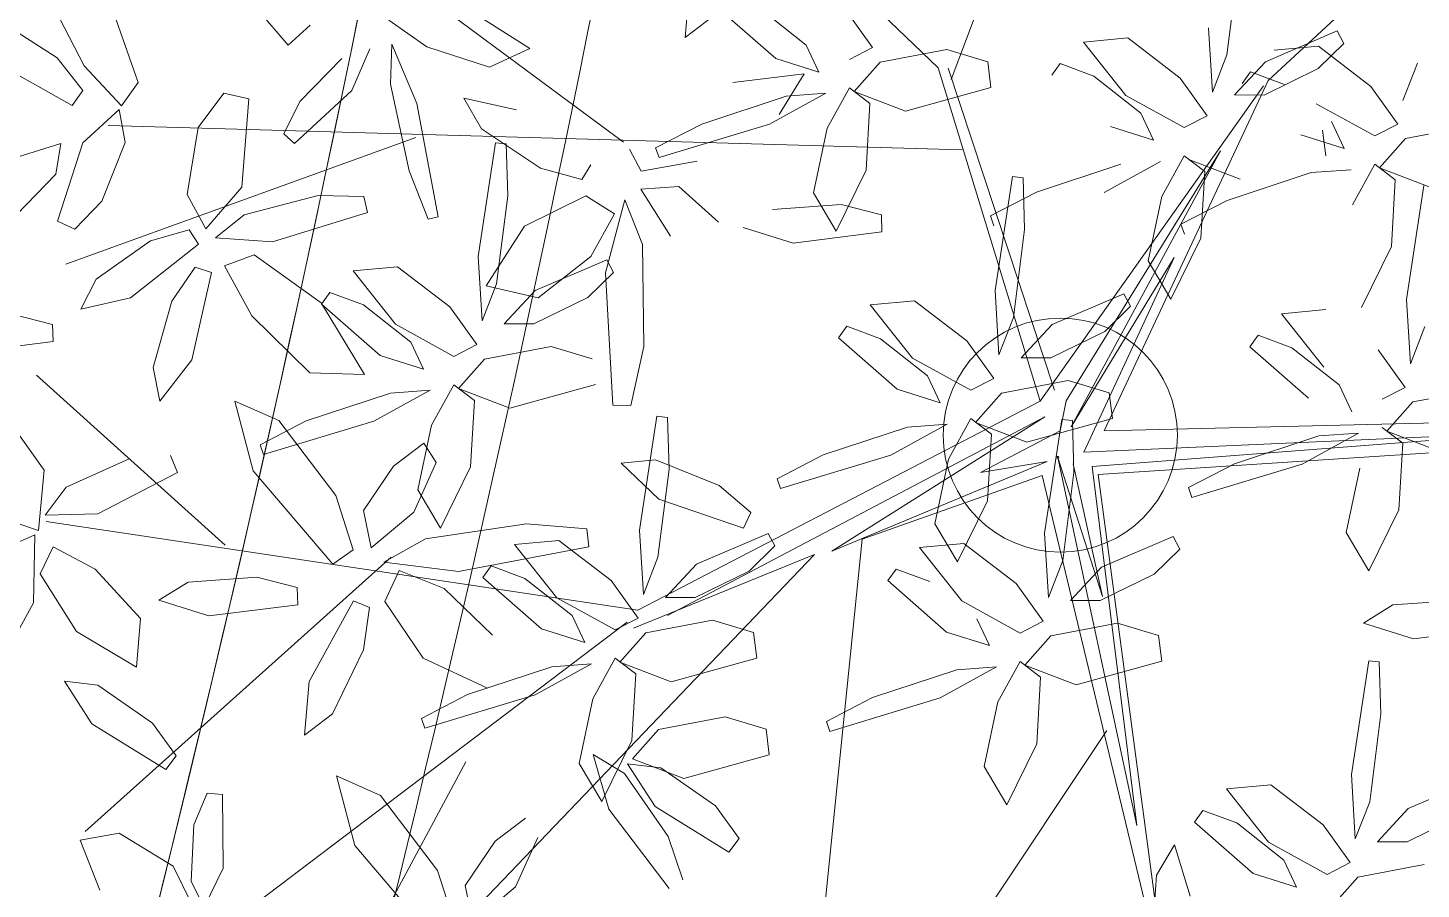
# Model space of a CAD drawing. Header units: millimetres. Extents: x 4980 to 19099, y 3891 to 5773.
# Drawn here: x 8115.09 to 8145.63, y 4522.92 to 4541.8 of the extents above; entities that cross this region are included whole.
import ezdxf

# ---------------------------------------------------------------- set-up
doc = ezdxf.new("R2010")
doc.units = ezdxf.units.MM
for name, color, linetype, lineweight in [('no3_ahşap gorunus on kalın', 34, 'Continuous', 20), ('no3_ölçü tefriş', 252, 'Continuous', 0), ('PLAN YAZI', 4, 'Continuous', 9)]:
    doc.layers.add(name, color=color, linetype=linetype, lineweight=lineweight)

# ---------------------------------------------------------------- blocks, each defined once
blk = doc.blocks.new('p34')
at = {"color": 44}
for p, q in [((1694.436, -14137.067), (1688.808, -14122.302)), ((1694.72, -14136.809), (1705.34, -14126.519)), ((1701.623, -14138.41), (1710.428, -14131.837)), ((1687.482, -14137.116), (1682.755, -14132.766)), ((1692.198, -14143.891), (1694.497, -14136.818)), ((1692.508, -14144.125), (1694.72, -14136.809)), ((1691.114, -14144.782), (1687.482, -14137.116)), ((1692.508, -14144.125), (1687.589, -14137.234)), ((1694.199, -14138.612), (1712.916, -14138.004)), ((1706.176, -14138.29), (1713.856, -14141.038)), ((1691.944, -14144.122), (1688.533, -14138.654)), ((1688.533, -14138.654), (1691.834, -14144.693)), ((1691.834, -14144.693), (1689.564, -14140.991)), ((1689.564, -14140.991), (1691.56, -14145.247)), ((1710.391, -14147.209), (1714.509, -14143.47)), ((1692.072, -14144.782), (1691.944, -14144.122)), ((1692.508, -14144.125), (1701.348, -14148.674)), ((1692.412, -14144.474), (1697.09, -14147.395)), ((1700.697, -14148.791), (1692.412, -14144.474)), ((1691.114, -14144.782), (1681.141, -14144.583)), ((1691.56, -14145.247), (1681.376, -14144.838)), ((1681.376, -14144.838), (1691.38, -14145.568)), ((1693.827, -14145.686), (1692.072, -14144.782)), ((1691.245, -14145.741), (1681.275, -14145.128)), ((1690.433, -14153.439), (1692.127, -14145.361)), ((1692.127, -14145.361), (1691.165, -14148.417)), ((1697.09, -14147.395), (1692.365, -14145.451)), ((1692.365, -14145.451), (1693.827, -14145.686)), ((1689.745, -14157.312), (1691.245, -14145.741)), ((1692.477, -14145.759), (1689.745, -14157.312)), ((1691.38, -14145.568), (1690.433, -14153.439)), ((1691.165, -14148.417), (1691.795, -14145.506)), ((1696.426, -14147.139), (1692.477, -14145.759)), ((1701.348, -14148.674), (1714.309, -14146.676)), ((1696.426, -14147.139), (1697.633, -14158.576)), ((1701.444, -14149.067), (1697.468, -14147.471)), ((1709.373, -14159.799), (1697.468, -14147.471)), ((1706.751, -14147.489), (1713.483, -14153.476)), ((1701.586, -14148.938), (1711.355, -14156.272)), ((1691.075, -14151.353), (1700.732, -14165.701)), ((1705.13, -14151.986), (1709.373, -14159.799))]:
    blk.add_line(p, q, dxfattribs=at)
at = {"color": 66}
blk.add_line((1688.136, -14134.625), (1688.387, -14136.553), dxfattribs=at)
at = {"color": 64}
for p, q in [((1700.262, -14136.123), (1700.157, -14134.95)), ((1714.22, -14135.158), (1713.439, -14136.689)), ((1696.743, -14135.534), (1696.154, -14136.363)), ((1698.635, -14135.483), (1697.606, -14136.301)), ((1698.277, -14136.591), (1699.56, -14135.459)), ((1699.644, -14135.657), (1700.262, -14136.123)), ((1704.923, -14135.551), (1703.665, -14136.352)), ((1709.626, -14135.48), (1708.962, -14136.255)), ((1712.258, -14137.059), (1712.824, -14135.418)), ((1714.03, -14136.513), (1715.299, -14135.697)), ((1688.709, -14137.368), (1688.785, -14135.956)), ((1705.927, -14136.303), (1706.757, -14135.718)), ((1708.962, -14136.255), (1708.476, -14135.818)), ((1685.969, -14136.037), (1685.82, -14136.314)), ((1685.82, -14136.314), (1686.39, -14136.862)), ((1687.543, -14136.708), (1685.969, -14136.037)), ((1690.556, -14136.173), (1689.412, -14137.057)), ((1691.529, -14136.259), (1690.556, -14136.173)), ((1690.608, -14137.433), (1691.529, -14136.259)), ((1697.606, -14136.301), (1697.331, -14136.893)), ((1704.553, -14136.756), (1705.927, -14136.303)), ((1686.38, -14136.372), (1685.235, -14137.256)), ((1687.352, -14136.458), (1686.38, -14136.372)), ((1688.387, -14136.553), (1688.709, -14137.368)), ((1693.628, -14136.687), (1694.527, -14136.412)), ((1694.527, -14136.412), (1695.987, -14136.683)), ((1696.154, -14136.363), (1696.659, -14136.619)), ((1697.331, -14136.893), (1698.277, -14136.591)), ((1703.665, -14136.352), (1704.553, -14136.756)), ((1707.172, -14136.345), (1707.573, -14137.254)), ((1708.711, -14137.493), (1707.789, -14136.556)), ((1713.472, -14137.236), (1714.03, -14136.513)), ((1715.411, -14136.594), (1713.702, -14137.561)), ((1684.211, -14136.752), (1684.532, -14137.567)), ((1686.39, -14136.862), (1687.571, -14137.439)), ((1687.867, -14136.927), (1687.127, -14137.206)), ((1688.223, -14137.432), (1687.543, -14136.708)), ((1688.052, -14137.181), (1687.867, -14136.927)), ((1692.043, -14136.728), (1691.304, -14137.007)), ((1692.229, -14136.982), (1692.043, -14136.728)), ((1693.561, -14137.249), (1693.628, -14136.687)), ((1695.987, -14136.683), (1696.56, -14137.323)), ((1698.206, -14137.822), (1697.652, -14136.93)), ((1697.652, -14136.93), (1699.22, -14137.114)), ((1713.439, -14136.689), (1712.625, -14137.57)), ((1689.412, -14137.057), (1688.823, -14137.886)), ((1691.304, -14137.007), (1690.275, -14137.825)), ((1712.625, -14137.57), (1712.258, -14137.059)), ((1713.702, -14137.561), (1713.472, -14137.236)), ((1685.235, -14137.256), (1684.647, -14138.085)), ((1687.571, -14137.439), (1688.223, -14137.432)), ((1689.328, -14138.142), (1690.608, -14137.433)), ((1695.436, -14137.758), (1693.561, -14137.249)), ((1698.054, -14137.419), (1697.18, -14137.359)), ((1697.18, -14137.359), (1698.422, -14138.035)), ((1699.903, -14138.022), (1698.054, -14137.419)), ((1705.114, -14137.437), (1703.966, -14137.697)), ((1709.066, -14138.199), (1708.711, -14137.493)), ((1709.83, -14137.432), (1710.381, -14137.303)), ((1709.994, -14139.368), (1709.83, -14137.432)), ((1710.381, -14137.303), (1710.947, -14138.053)), ((1685.151, -14138.341), (1686.432, -14137.632)), ((1690.275, -14137.825), (1690, -14138.416)), ((1712.547, -14138.374), (1712.675, -14137.652)), ((1712.675, -14137.652), (1713.472, -14138.378)), ((1683.019, -14138.134), (1684.48, -14138.406)), ((1684.647, -14138.085), (1685.151, -14138.341)), ((1686.098, -14138.024), (1685.823, -14138.615)), ((1688.823, -14137.886), (1689.328, -14138.142)), ((1690, -14138.416), (1690.946, -14138.114)), ((1698.422, -14138.035), (1700.841, -14138.756)), ((1700.917, -14138.539), (1699.903, -14138.022)), ((1710.947, -14138.053), (1711.192, -14139.518)), ((1684.48, -14138.406), (1685.052, -14139.045)), ((1685.823, -14138.615), (1686.77, -14138.313)), ((1686.23, -14138.772), (1686.297, -14138.21)), ((1708.833, -14138.411), (1709.066, -14138.199)), ((1713.064, -14139.662), (1712.547, -14138.374)), ((1713.472, -14138.378), (1714.037, -14140.097)), ((1714.068, -14139.064), (1713.956, -14138.391)), ((1713.956, -14138.391), (1714.894, -14138.684)), ((1689.332, -14138.763), (1688.884, -14139.108)), ((1689.827, -14139.65), (1689.332, -14138.763)), ((1700.841, -14138.756), (1700.917, -14138.539)), ((1701.487, -14138.568), (1701.24, -14139.054)), ((1685.052, -14139.045), (1683.928, -14139.48)), ((1685.155, -14138.962), (1684.708, -14139.307)), ((1685.65, -14139.849), (1685.155, -14138.962)), ((1689.228, -14138.846), (1688.105, -14139.281)), ((1689.849, -14138.882), (1691.091, -14139.558)), ((1692.572, -14139.545), (1690.723, -14138.943)), ((1701.24, -14139.054), (1700.006, -14138.839)), ((1702.343, -14138.908), (1702.54, -14139.23)), ((1702.54, -14139.23), (1703.441, -14138.976)), ((1714.932, -14139.954), (1714.068, -14139.064)), ((1684.708, -14139.307), (1684.796, -14140.768)), ((1686.547, -14139.142), (1685.673, -14139.081)), ((1688.396, -14139.744), (1686.547, -14139.142)), ((1688.884, -14139.108), (1688.973, -14140.569)), ((1692.867, -14139.229), (1692.836, -14140.366)), ((1693.096, -14139.204), (1692.867, -14139.229)), ((1693.485, -14141.698), (1693.096, -14139.204)), ((1710.787, -14140.275), (1709.994, -14139.368)), ((1684.468, -14141.929), (1684.079, -14139.435)), ((1690.133, -14141.064), (1689.827, -14139.65)), ((1693.586, -14140.062), (1692.572, -14139.545)), ((1700.415, -14139.392), (1699.544, -14140.179)), ((1701.248, -14139.447), (1700.415, -14139.392)), ((1700.599, -14140.479), (1701.248, -14139.447)), ((1701.216, -14140.656), (1701.596, -14139.676)), ((1701.596, -14139.676), (1702.024, -14141.273)), ((1701.826, -14139.985), (1702.454, -14139.583)), ((1711.192, -14139.518), (1710.787, -14140.275)), ((1713.656, -14140.273), (1713.064, -14139.662)), ((1689.409, -14140.261), (1688.396, -14139.744)), ((1702.35, -14140.915), (1701.826, -14139.985)), ((1689.333, -14140.479), (1689.409, -14140.261)), ((1710.947, -14140.612), (1711.149, -14140.294)), ((1711.149, -14140.294), (1711.999, -14140.532)), ((1714.037, -14140.097), (1713.656, -14140.273)), ((1688.973, -14140.569), (1689.637, -14141.905)), ((1711.999, -14140.532), (1713.196, -14141.367)), ((1684.796, -14140.768), (1685.46, -14142.104)), ((1712.444, -14141.783), (1710.947, -14140.612)), ((1689.637, -14141.905), (1690.133, -14141.064)), ((1687.212, -14142.232), (1686.239, -14142.146)), ((1686.291, -14143.406), (1687.212, -14142.232)), ((1687.726, -14142.701), (1686.987, -14142.979)), ((1687.912, -14142.955), (1687.726, -14142.701)), ((1686.987, -14142.979), (1685.958, -14143.797)), ((1686.629, -14144.086), (1687.912, -14142.955))]:
    blk.add_line(p, q, dxfattribs=at)
at = {"color": 62}
for p, q in [((1706.693, -14136.245), (1706.151, -14137.55)), ((1706.725, -14137.12), (1706.693, -14136.245)), ((1696.663, -14137.239), (1696.215, -14137.585)), ((1697.158, -14138.127), (1696.663, -14137.239)), ((1706.32, -14139.022), (1706.725, -14137.12)), ((1696.56, -14137.323), (1695.436, -14137.758)), ((1704.734, -14138.111), (1705.114, -14137.437)), ((1707.573, -14137.254), (1708.833, -14138.411)), ((1696.215, -14137.585), (1696.304, -14139.046)), ((1706.151, -14137.55), (1705.689, -14140.032)), ((1697.464, -14139.541), (1697.158, -14138.127)), ((1703.441, -14138.976), (1704.734, -14138.111)), ((1704.196, -14138.439), (1704.165, -14139.576)), ((1704.425, -14138.414), (1704.196, -14138.439)), ((1704.814, -14140.908), (1704.425, -14138.414)), ((1696.304, -14139.046), (1696.968, -14140.382)), ((1705.913, -14140.084), (1706.32, -14139.022)), ((1696.968, -14140.382), (1697.464, -14139.541)), ((1702.454, -14139.583), (1703.798, -14140.247)), ((1704.165, -14139.576), (1704.416, -14141.504)), ((1707.24, -14139.93), (1707.316, -14139.582)), ((1707.316, -14139.582), (1708.316, -14139.555)), ((1708.316, -14139.555), (1709.94, -14139.971)), ((1695.975, -14140.027), (1696.855, -14139.797)), ((1696.855, -14139.797), (1698.359, -14139.901)), ((1709.326, -14140.566), (1707.24, -14139.93)), ((1709.94, -14139.971), (1710.576, -14140.474)), ((1693.51, -14140.28), (1693.586, -14140.062)), ((1695.964, -14140.404), (1695.975, -14140.027)), ((1699.004, -14140.296), (1697.913, -14140.644)), ((1703.798, -14140.247), (1704.641, -14141.55)), ((1705.689, -14140.032), (1705.913, -14140.084)), ((1692.836, -14140.366), (1693.088, -14142.294)), ((1697.913, -14140.644), (1695.964, -14140.404)), ((1710.576, -14140.474), (1709.326, -14140.566)), ((1701.191, -14142.894), (1701.216, -14140.656)), ((1709.724, -14140.847), (1708.264, -14141.905)), ((1710.381, -14141.086), (1709.724, -14140.847)), ((1701.999, -14140.989), (1701.849, -14141.266)), ((1703.572, -14141.66), (1701.999, -14140.989)), ((1703.505, -14141.82), (1702.35, -14140.915)), ((1704.738, -14142.319), (1704.814, -14140.908)), ((1706.585, -14141.125), (1705.441, -14142.009)), ((1707.558, -14141.211), (1706.585, -14141.125)), ((1706.638, -14142.385), (1707.558, -14141.211)), ((1709.787, -14142.189), (1710.381, -14141.086)), ((1710.662, -14141.231), (1711.019, -14141.112)), ((1711.019, -14141.112), (1711.537, -14141.86)), ((1701.849, -14141.266), (1702.419, -14141.813)), ((1702.024, -14141.273), (1701.881, -14144.178)), ((1704.416, -14141.504), (1704.738, -14142.319)), ((1711.104, -14143.144), (1710.662, -14141.231)), ((1713.196, -14141.367), (1713.529, -14142.025)), ((1690.67, -14141.779), (1690.521, -14142.056)), ((1692.243, -14142.45), (1690.67, -14141.779)), ((1693.409, -14143.109), (1693.485, -14141.698)), ((1702.419, -14141.813), (1703.6, -14142.39)), ((1704.641, -14141.55), (1703.505, -14141.82)), ((1704.252, -14142.384), (1703.572, -14141.66)), ((1708.072, -14141.68), (1707.333, -14141.958)), ((1708.258, -14141.934), (1708.072, -14141.68)), ((1713.529, -14142.025), (1712.444, -14141.783)), ((1684.392, -14143.34), (1684.468, -14141.929)), ((1690.521, -14142.056), (1691.09, -14142.603)), ((1695.257, -14141.915), (1694.112, -14142.799)), ((1696.229, -14142.001), (1695.257, -14141.915)), ((1695.309, -14143.175), (1696.229, -14142.001)), ((1705.441, -14142.009), (1704.853, -14142.838)), ((1707.333, -14141.958), (1706.304, -14142.776)), ((1706.976, -14143.065), (1708.258, -14141.934)), ((1708.264, -14141.905), (1707.316, -14143.481)), ((1711.537, -14141.86), (1711.955, -14143.309)), ((1714.154, -14142.358), (1715.034, -14142.128)), ((1693.088, -14142.294), (1693.409, -14143.109)), ((1703.6, -14142.39), (1704.252, -14142.384)), ((1705.357, -14143.093), (1706.638, -14142.385)), ((1708.521, -14143.442), (1709.787, -14142.189)), ((1714.144, -14142.735), (1714.154, -14142.358)), ((1684.07, -14142.525), (1684.392, -14143.34)), ((1691.09, -14142.603), (1692.271, -14143.18)), ((1692.923, -14143.174), (1692.243, -14142.45)), ((1695.647, -14143.855), (1696.929, -14142.724)), ((1696.743, -14142.47), (1696.004, -14142.748)), ((1696.929, -14142.724), (1696.743, -14142.47)), ((1716.093, -14142.974), (1714.144, -14142.735)), ((1685.095, -14143.03), (1684.507, -14143.859)), ((1694.112, -14142.799), (1693.524, -14143.628)), ((1696.004, -14142.748), (1694.975, -14143.566)), ((1701.483, -14144.185), (1701.191, -14142.894)), ((1702.327, -14143.162), (1703.225, -14142.886)), ((1703.225, -14142.886), (1704.686, -14143.158)), ((1704.853, -14142.838), (1705.357, -14143.093)), ((1706.304, -14142.776), (1706.029, -14143.368)), ((1692.271, -14143.18), (1692.923, -14143.174)), ((1694.028, -14143.883), (1695.309, -14143.175)), ((1704.686, -14143.158), (1705.258, -14143.797)), ((1711.805, -14144.05), (1711.104, -14143.144)), ((1711.955, -14143.309), (1711.805, -14144.05)), ((1693.524, -14143.628), (1694.028, -14143.883)), ((1694.975, -14143.566), (1694.7, -14144.158)), ((1707.316, -14143.481), (1708.521, -14143.442)), ((1682.879, -14143.907), (1684.339, -14144.179)), ((1684.507, -14143.859), (1685.011, -14144.114)), ((1685.958, -14143.797), (1685.683, -14144.389)), ((1690.93, -14144.514), (1690.998, -14143.952)), ((1690.998, -14143.952), (1691.896, -14143.677)), ((1691.896, -14143.677), (1693.357, -14143.948)), ((1693.357, -14143.948), (1693.929, -14144.588)), ((1694.7, -14144.158), (1695.647, -14143.855)), ((1704.134, -14144.232), (1702.259, -14143.724)), ((1705.258, -14143.797), (1704.134, -14144.232)), ((1705.361, -14143.714), (1704.913, -14144.06)), ((1705.856, -14144.602), (1705.361, -14143.714)), ((1708.601, -14144.497), (1706.753, -14143.894)), ((1714.353, -14145.55), (1715.553, -14143.855)), ((1684.339, -14144.179), (1684.912, -14144.818)), ((1701.881, -14144.178), (1701.483, -14144.185)), ((1704.913, -14144.06), (1705.002, -14145.52)), ((1709.204, -14144.484), (1710.162, -14144.053)), ((1710.162, -14144.053), (1709.771, -14145.583)), ((1692.805, -14145.023), (1690.93, -14144.514)), ((1691.807, -14144.554), (1691.776, -14145.691)), ((1692.036, -14144.529), (1691.807, -14144.554)), ((1692.425, -14147.023), (1692.036, -14144.529)), ((1694.032, -14144.504), (1693.584, -14144.85)), ((1694.527, -14145.392), (1694.032, -14144.504)), ((1700.684, -14144.451), (1700.653, -14145.588)), ((1700.912, -14144.426), (1700.684, -14144.451)), ((1701.302, -14146.92), (1700.912, -14144.426)), ((1709.615, -14145.014), (1708.601, -14144.497)), ((1684.912, -14144.818), (1683.788, -14145.253)), ((1685.015, -14144.735), (1684.567, -14145.081)), ((1686.407, -14144.915), (1685.533, -14144.855)), ((1685.533, -14144.855), (1686.774, -14145.531)), ((1693.929, -14144.588), (1692.805, -14145.023)), ((1693.584, -14144.85), (1693.673, -14146.31)), ((1695.424, -14144.684), (1694.55, -14144.624)), ((1694.55, -14144.624), (1695.791, -14145.3)), ((1697.273, -14145.287), (1695.424, -14144.684)), ((1684.567, -14145.081), (1684.656, -14146.541)), ((1688.255, -14145.518), (1686.407, -14144.915)), ((1709.539, -14145.231), (1709.615, -14145.014)), ((1694.833, -14146.806), (1694.527, -14145.392)), ((1695.791, -14145.3), (1698.21, -14146.021)), ((1698.286, -14145.804), (1697.273, -14145.287)), ((1699.554, -14145.948), (1700.951, -14145.379)), ((1701.704, -14145.45), (1700.877, -14146.242)), ((1700.951, -14145.379), (1701.704, -14145.45)), ((1711.431, -14145.614), (1711.577, -14145.243)), ((1712.488, -14145.313), (1713.866, -14145.927)), ((1685.816, -14147.036), (1685.51, -14145.623)), ((1686.774, -14145.531), (1689.193, -14146.252)), ((1689.269, -14146.035), (1688.255, -14145.518)), ((1691.776, -14145.691), (1692.028, -14147.62)), ((1700.653, -14145.588), (1700.904, -14147.516)), ((1713.178, -14146.512), (1711.431, -14145.614)), ((1714.482, -14146.871), (1714.353, -14145.55)), ((1689.193, -14146.252), (1689.269, -14146.035)), ((1698.21, -14146.021), (1698.286, -14145.804)), ((1698.865, -14146.541), (1699.554, -14145.948)), ((1713.866, -14145.927), (1714.33, -14146.537)), ((1693.673, -14146.31), (1694.337, -14147.646)), ((1700.877, -14146.242), (1699.022, -14146.884)), ((1684.656, -14146.541), (1685.32, -14147.877)), ((1699.022, -14146.884), (1698.865, -14146.541)), ((1714.33, -14146.537), (1713.178, -14146.512)), ((1715.404, -14146.554), (1714.482, -14146.871)), ((1694.337, -14147.646), (1694.833, -14146.806)), ((1698.487, -14147.001), (1698.337, -14147.278)), ((1700.06, -14147.672), (1698.487, -14147.001)), ((1701.226, -14148.331), (1701.302, -14146.92)), ((1714.592, -14148.459), (1714.557, -14146.969)), ((1714.557, -14146.969), (1715.527, -14147.391)), ((1685.32, -14147.877), (1685.816, -14147.036)), ((1689.61, -14147.104), (1689.461, -14147.381)), ((1691.184, -14147.775), (1689.61, -14147.104)), ((1692.349, -14148.435), (1692.425, -14147.023)), ((1694.197, -14147.24), (1693.052, -14148.124)), ((1695.169, -14147.326), (1694.197, -14147.24)), ((1698.337, -14147.278), (1698.907, -14147.825)), ((1713.239, -14147.728), (1714.163, -14147.235)), ((1714.163, -14147.235), (1714.447, -14147.826)), ((1689.461, -14147.381), (1690.03, -14147.929)), ((1692.028, -14147.62), (1692.349, -14148.435)), ((1694.249, -14148.5), (1695.169, -14147.326)), ((1690.03, -14147.929), (1691.211, -14148.505)), ((1691.863, -14148.499), (1691.184, -14147.775)), ((1695.684, -14147.795), (1694.944, -14148.074)), ((1695.869, -14148.049), (1695.684, -14147.795)), ((1698.907, -14147.825), (1700.088, -14148.402)), ((1700.74, -14148.396), (1700.06, -14147.672)), ((1712.252, -14148.813), (1713.239, -14147.728)), ((1714.447, -14147.826), (1713.655, -14149.089)), ((1693.052, -14148.124), (1692.464, -14148.953)), ((1694.587, -14149.181), (1695.869, -14148.049)), ((1711.2, -14148.02), (1711.845, -14148.414)), ((1683.291, -14148.523), (1684.796, -14148.627)), ((1691.211, -14148.505), (1691.863, -14148.499)), ((1692.969, -14149.209), (1694.249, -14148.5)), ((1715.292, -14149.728), (1714.592, -14148.459)), ((1684.796, -14148.627), (1685.441, -14149.022)), ((1712.346, -14149.882), (1712.252, -14148.813)), ((1684.35, -14149.37), (1682.401, -14149.13)), ((1685.441, -14149.022), (1684.35, -14149.37)), ((1689.938, -14149.277), (1690.836, -14149.002)), ((1690.836, -14149.002), (1692.297, -14149.274)), ((1692.464, -14148.953), (1692.969, -14149.209)), ((1693.915, -14148.892), (1693.641, -14149.483)), ((1698.814, -14149.174), (1699.713, -14148.898)), ((1713.655, -14149.089), (1712.346, -14149.882)), ((1689.87, -14149.839), (1689.938, -14149.277)), ((1692.297, -14149.274), (1692.869, -14149.913)), ((1693.641, -14149.483), (1694.587, -14149.181)), ((1698.747, -14149.736), (1698.814, -14149.174)), ((1685.331, -14149.847), (1685.102, -14149.872)), ((1685.72, -14152.341), (1685.331, -14149.847)), ((1691.745, -14150.348), (1689.87, -14149.839)), ((1692.869, -14149.913), (1691.745, -14150.348)), ((1692.973, -14149.83), (1692.525, -14150.175)), ((1693.468, -14150.717), (1692.973, -14149.83)), ((1694.364, -14150.01), (1693.49, -14149.949)), ((1693.49, -14149.949), (1694.731, -14150.625)), ((1692.525, -14150.175), (1692.613, -14151.636)), ((1713.193, -14150.27), (1713.925, -14150.182)), ((1713.925, -14150.182), (1713.326, -14151.119)), ((1684.478, -14153.093), (1682.905, -14152.422)), ((1688.464, -14152.644), (1687.491, -14152.558)), ((1687.544, -14153.818), (1688.464, -14152.644)), ((1685.158, -14153.817), (1684.478, -14153.093)), ((1688.978, -14153.113), (1688.239, -14153.392)), ((1689.164, -14153.367), (1688.978, -14153.113)), ((1683.325, -14153.247), (1684.506, -14153.823)), ((1687.882, -14154.499), (1689.164, -14153.367))]:
    blk.add_line(p, q, dxfattribs=at)
at = {"color": 60}
for p, q in [((1706.029, -14143.368), (1706.976, -14143.065)), ((1706.753, -14143.894), (1705.879, -14143.834)), ((1705.879, -14143.834), (1707.12, -14144.51)), ((1707.12, -14144.51), (1709.539, -14145.231)), ((1707.957, -14146.133), (1709.204, -14144.484)), ((1706.162, -14146.015), (1705.856, -14144.602)), ((1706.024, -14144.997), (1705.754, -14145.421)), ((1706.691, -14145.497), (1706.024, -14144.997)), ((1705.754, -14145.421), (1706.253, -14146.503)), ((1705.002, -14145.52), (1705.666, -14146.856)), ((1707.355, -14146.465), (1706.691, -14145.497)), ((1709.771, -14145.583), (1708.029, -14147.636)), ((1705.666, -14146.856), (1706.162, -14146.015)), ((1707.58, -14147.327), (1707.957, -14146.133)), ((1706.253, -14146.503), (1707.19, -14147.283)), ((1707.19, -14147.283), (1707.355, -14146.465)), ((1702.417, -14147.283), (1702.462, -14146.887)), ((1702.462, -14146.887), (1703.781, -14146.769)), ((1703.781, -14146.769), (1705.996, -14147.091)), ((1703.073, -14147.137), (1701.929, -14148.021)), ((1705.277, -14147.81), (1702.417, -14147.283)), ((1704.046, -14147.223), (1703.073, -14147.137)), ((1703.125, -14148.397), (1704.046, -14147.223)), ((1705.996, -14147.091), (1706.916, -14147.598)), ((1700.904, -14147.516), (1701.226, -14148.331)), ((1706.916, -14147.598), (1705.277, -14147.81)), ((1708.029, -14147.636), (1707.58, -14147.327)), ((1704.56, -14147.691), (1703.821, -14147.97)), ((1704.746, -14147.946), (1704.56, -14147.691)), ((1705.589, -14148.18), (1706.58, -14147.784)), ((1706.58, -14147.784), (1706.895, -14148.461)), ((1708.815, -14148.146), (1709.695, -14147.916)), ((1709.695, -14147.916), (1711.2, -14148.02)), ((1701.929, -14148.021), (1701.341, -14148.85)), ((1703.821, -14147.97), (1702.792, -14148.788)), ((1703.463, -14149.077), (1704.746, -14147.946)), ((1704.538, -14149.205), (1705.589, -14148.18)), ((1708.805, -14148.523), (1708.815, -14148.146)), ((1700.088, -14148.402), (1700.74, -14148.396)), ((1701.845, -14149.105), (1703.125, -14148.397)), ((1706.895, -14148.461), (1706.058, -14149.704)), ((1707.578, -14148.44), (1707.233, -14148.592)), ((1708.563, -14150.21), (1707.578, -14148.44)), ((1710.754, -14148.762), (1708.805, -14148.523)), ((1711.845, -14148.414), (1710.754, -14148.762)), ((1702.792, -14148.788), (1702.517, -14149.379)), ((1707.233, -14148.592), (1707.365, -14149.519)), ((1699.713, -14148.898), (1701.173, -14149.17)), ((1701.341, -14148.85), (1701.845, -14149.105)), ((1702.517, -14149.379), (1703.463, -14149.077)), ((1701.173, -14149.17), (1701.746, -14149.809)), ((1700.622, -14150.244), (1698.747, -14149.736)), ((1701.849, -14149.726), (1701.401, -14150.072)), ((1702.344, -14150.614), (1701.849, -14149.726)), ((1706.058, -14149.704), (1704.654, -14150.367)), ((1707.365, -14149.519), (1708.05, -14150.916)), ((1685.102, -14149.872), (1685.071, -14151.009)), ((1696.213, -14150.612), (1694.364, -14150.01)), ((1701.746, -14149.809), (1700.622, -14150.244)), ((1703.241, -14149.906), (1702.367, -14149.846)), ((1702.367, -14149.846), (1703.608, -14150.522)), ((1705.089, -14150.509), (1703.241, -14149.906)), ((1701.401, -14150.072), (1701.49, -14151.532)), ((1708.668, -14151.382), (1708.563, -14150.21)), ((1711.999, -14151.109), (1713.193, -14150.27)), ((1694.731, -14150.625), (1697.15, -14151.347)), ((1697.226, -14151.129), (1696.213, -14150.612)), ((1702.65, -14152.027), (1702.344, -14150.614)), ((1703.608, -14150.522), (1706.027, -14151.243)), ((1706.103, -14151.026), (1705.089, -14150.509)), ((1693.773, -14152.131), (1693.468, -14150.717)), ((1708.05, -14150.916), (1708.668, -14151.382)), ((1685.071, -14151.009), (1685.323, -14152.938)), ((1697.15, -14151.347), (1697.226, -14151.129)), ((1698.549, -14151.294), (1699.447, -14151.018)), ((1699.447, -14151.018), (1700.908, -14151.29)), ((1700.908, -14151.29), (1701.48, -14151.929)), ((1706.027, -14151.243), (1706.103, -14151.026)), ((1711.483, -14151.825), (1711.999, -14151.109)), ((1713.326, -14151.119), (1711.713, -14152.124)), ((1698.481, -14151.856), (1698.549, -14151.294)), ((1701.49, -14151.532), (1702.154, -14152.868)), ((1692.613, -14151.636), (1693.277, -14152.972)), ((1700.356, -14152.364), (1698.481, -14151.856)), ((1701.653, -14152.255), (1702.343, -14151.83)), ((1702.343, -14151.83), (1702.001, -14153.036)), ((1711.713, -14152.124), (1711.483, -14151.825)), ((1693.277, -14152.972), (1693.773, -14152.131)), ((1699.662, -14152.97), (1700.856, -14152.131)), ((1701.48, -14151.929), (1700.356, -14152.364)), ((1700.856, -14152.131), (1701.588, -14152.043)), ((1701.588, -14152.043), (1700.989, -14152.98)), ((1702.154, -14152.868), (1702.65, -14152.027)), ((1685.644, -14153.753), (1685.72, -14152.341)), ((1700.706, -14153.639), (1701.653, -14152.255)), ((1707.009, -14152.71), (1707.967, -14152.279)), ((1707.967, -14152.279), (1707.576, -14153.809)), ((1687.491, -14152.558), (1686.347, -14153.442)), ((1705.762, -14154.36), (1707.009, -14152.71)), ((1710.462, -14154.295), (1710.471, -14152.678)), ((1710.471, -14152.678), (1710.805, -14152.645)), ((1710.805, -14152.645), (1711.1, -14153.338)), ((1685.323, -14152.938), (1685.644, -14153.753)), ((1699.147, -14153.686), (1699.662, -14152.97)), ((1700.989, -14152.98), (1699.377, -14153.985)), ((1702.001, -14153.036), (1700.689, -14154.778)), ((1688.239, -14153.392), (1687.21, -14154.21)), ((1704.496, -14153.723), (1703.829, -14153.224)), ((1711.1, -14153.338), (1711.165, -14154.578)), ((1686.347, -14153.442), (1685.759, -14154.271)), ((1699.377, -14153.985), (1699.147, -14153.686)), ((1700.388, -14154.588), (1700.706, -14153.639)), ((1703.559, -14153.648), (1704.058, -14154.729)), ((1705.16, -14154.691), (1704.496, -14153.723)), ((1711.557, -14154.246), (1712.737, -14153.513)), ((1712.737, -14153.513), (1713.595, -14153.665)), ((1713.595, -14153.665), (1713.165, -14154.761)), ((1684.506, -14153.823), (1685.158, -14153.817)), ((1686.263, -14154.527), (1687.544, -14153.818)), ((1689.603, -14153.868), (1689.263, -14154.995)), ((1690.003, -14154.531), (1689.603, -14153.868)), ((1707.576, -14153.809), (1705.834, -14155.863)), ((1684.131, -14154.32), (1685.592, -14154.592)), ((1685.759, -14154.271), (1686.263, -14154.527)), ((1687.21, -14154.21), (1686.935, -14154.801)), ((1710.884, -14155.147), (1710.462, -14154.295)), ((1711.159, -14155.063), (1711.557, -14154.246)), ((1685.592, -14154.592), (1686.164, -14155.231)), ((1686.935, -14154.801), (1687.882, -14154.499)), ((1690.117, -14156.083), (1690.003, -14154.531)), ((1705.385, -14155.554), (1705.762, -14154.36)), ((1711.165, -14154.578), (1710.884, -14155.147)), ((1704.058, -14154.729), (1704.995, -14155.51)), ((1704.995, -14155.51), (1705.16, -14154.691))]:
    blk.add_line(p, q, dxfattribs=at)
at = {"color": 0}
blk.add_circle((1692.072, -14144.874, 33.324), 2.566, dxfattribs=at)
blk.add_circle((1692.127, -14145.361), 0.0214)

msp = doc.modelspace()

# ---------------------------------------------------------------- linework, layer by layer
at = {"layer": 'no3_ahşap gorunus on kalın', "elevation": -0.527}
msp.add_lwpolyline([(8159.438, 4550.083, -0.065215), (8121.453, 4427.206), (8089.639, 4441.798, 0.065201), (8124.94, 4555.991), (8159.438, 4550.083)], format="xyb", dxfattribs=at)
msp.add_lwpolyline([(8153.641, 4546.003, -0.060095), (8118.969, 4433.846), (8096.244, 4444.269, 0.059807), (8128.998, 4550.223)], format="xyb", close=True, dxfattribs=at)
at = {"layer": 'no3_ahşap gorunus on kalın'}
for radius, start in [(460.24, 292.24163), (495.24, 290.59517)]:
    msp.add_arc((7671.303, 4633.672, -0.527), radius, start, 350.28285, dxfattribs=at)
at = {"layer": 'PLAN YAZI', "color": 154}
for radius, start, end in [(495.24, 290.59517, 350.25481), (588.235, 287.226616, 350.254812)]:
    msp.add_arc((7671.303, 4633.672, -0.527), radius, start, end, dxfattribs=at)

# ---------------------------------------------------------------- block references
at = {"layer": 'no3_ölçü tefriş', "xscale": -1, "rotation": 0.2328300535295913}
msp.add_blockref('p34', (9772.301, 18684.504), dxfattribs=at)

doc.saveas('drawing.dxf')
